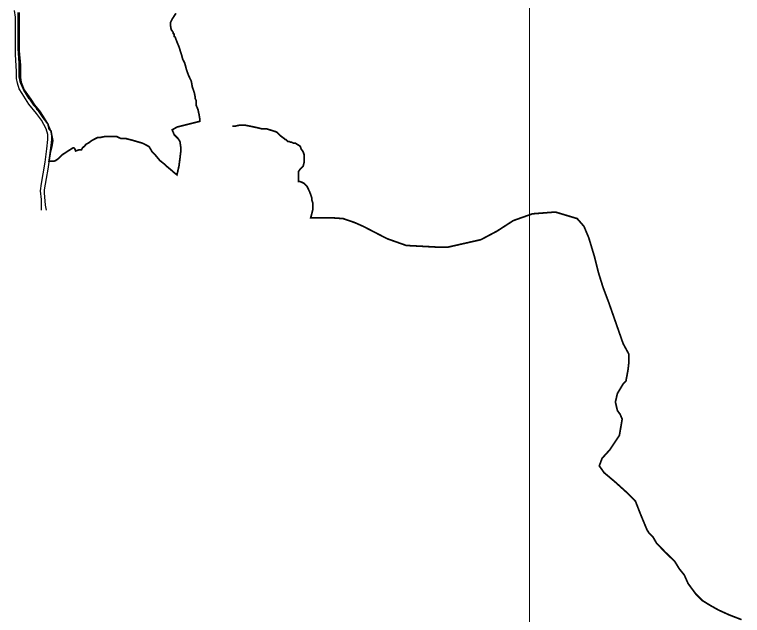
# Model space of a CAD drawing. Header units: millimetres. Extents: x -3588 to 75209, y -3737 to 38254.
# Drawn here: x 15893 to 16925, y 34418 to 35270 of the extents above; entities that cross this region are included whole.
import ezdxf

# ---------------------------------------------------------------- set-up
doc = ezdxf.new("R2010")
doc.units = ezdxf.units.MM
doc.layers.add('P', color=253, linetype='Continuous')

msp = doc.modelspace()

# ---------------------------------------------------------------- linework, layer by layer
at = {"layer": 'P'}
for points, const_width in [([(16623.308, 27097.434), (16623.308, 36423.662)], 1.2), ([(16121.96, 35271.922), (16116.599, 35263.745), (16114.054, 35258.367), (16114.054, 35255.551), (16115.191, 35248.781), (16118.007, 35244.828), (16118.007, 35243.42), (16119.431, 35241.996), (16119.431, 35240.587), (16119.431, 35239.179), (16120.84, 35238.043), (16123.368, 35231.273), (16126.201, 35224.503), (16130.154, 35212.085), (16131.562, 35206.707), (16134.379, 35201.346), (16136.924, 35191.76), (16139.756, 35183.854), (16143.693, 35175.66), (16145.117, 35167.482), (16147.934, 35159.288), (16149.07, 35153.927), (16149.07, 35151.11), (16150.479, 35148.566), (16150.479, 35141.796), (16153.295, 35135.011), (16154.704, 35128.241), (16155.84, 35121.472), (16155.84, 35118.639), (16123.368, 35110.461), (16116.599, 35106.508), (16119.431, 35099.723), (16124.793, 35094.361), (16127.609, 35090.136), (16128.746, 35082.23), (16128.746, 35075.445), (16127.609, 35065.859), (16126.201, 35055.12), (16123.368, 35042.701), (16118.007, 35046.942), (16116.599, 35048.351), (16108.421, 35055.12), (16105.876, 35057.665), (16100.515, 35061.906), (16099.107, 35063.026), (16092.321, 35071.22), (16088.096, 35075.445), (16084.143, 35082.23), (16082.719, 35083.351), (16077.358, 35086.183), (16074.541, 35087.592), (16060.986, 35091.545), (16050.263, 35094.361), (16043.494, 35094.361), (16038.133, 35096.906), (16033.892, 35096.906), (16024.577, 35096.906), (16020.336, 35096.906), (16014.975, 35095.77), (16011.022, 35095.77), (16002.844, 35091.545), (15997.483, 35087.592), (15994.651, 35086.183), (15992.106, 35083.351), (15989.289, 35080.822), (15987.881, 35077.989), (15985.336, 35077.989), (15983.928, 35077.989), (15979.687, 35076.581), (15978.567, 35079.398), (15977.158, 35080.822), (15975.734, 35080.822), (15968.965, 35076.581), (15960.771, 35071.22), (15955.409, 35065.859), (15951.457, 35063.026), (15948.64, 35061.906), (15941.87, 35061.906), (15943.279, 35071.22), (15944.687, 35082.23), (15945.823, 35091.545), (15945.823, 35098.314), (15944.687, 35105.084), (15941.87, 35107.916), (15940.446, 35114.686), (15932.268, 35125.408), (15926.907, 35133.602), (15924.362, 35136.419), (15924.362, 35137.555), (15920.121, 35141.796), (15914.76, 35149.974), (15913.352, 35151.11), (15906.582, 35162.121), (15901.221, 35174.252), (15899.797, 35181.021), (15899.797, 35198.529), (15898.388, 35218.854), (15898.388, 35229.865), (15898.388, 35241.996), (15898.388, 35252.734), (15898.388, 35273.059)], 2.417), ([(16116.599, 35048.351), (16108.421, 35055.12), (16105.876, 35057.665), (16100.515, 35061.906), (16099.107, 35063.026), (16092.321, 35071.22), (16088.096, 35075.445), (16084.143, 35082.23), (16082.719, 35083.351), (16077.358, 35086.183), (16074.541, 35087.592), (16060.986, 35091.545), (16050.263, 35094.361), (16043.494, 35094.361), (16038.133, 35096.906), (16033.892, 35096.906), (16024.577, 35096.906), (16020.336, 35096.906), (16014.975, 35095.77), (16011.022, 35095.77), (16002.844, 35091.545), (15997.483, 35087.592), (15994.651, 35086.183), (15992.106, 35083.351), (15989.289, 35080.822), (15987.881, 35077.989), (15985.336, 35077.989), (15983.928, 35077.989), (15979.687, 35076.581), (15978.567, 35079.398), (15977.158, 35080.822), (15975.734, 35080.822), (15968.965, 35076.581), (15960.771, 35071.22), (15955.409, 35065.859), (15951.457, 35063.026), (15948.64, 35061.906), (15941.87, 35061.906), (15943.279, 35071.22), (15944.687, 35082.23), (15945.823, 35091.545), (15945.823, 35098.314), (15944.687, 35105.084), (15941.87, 35107.916), (15940.446, 35114.686), (15932.268, 35125.408), (15926.907, 35133.602), (15924.362, 35136.419), (15924.362, 35137.555), (15920.121, 35141.796), (15914.76, 35149.974), (15913.352, 35151.11), (15906.582, 35162.121), (15901.221, 35174.252), (15899.797, 35181.021), (15899.797, 35198.529), (15898.388, 35218.854), (15898.388, 35229.865), (15898.388, 35241.996), (15898.388, 35252.734), (15898.388, 35273.059)], 1.2), ([(16121.96, 35271.922), (16116.599, 35263.745), (16114.054, 35258.367), (16114.054, 35255.551), (16115.191, 35248.781), (16118.007, 35244.828), (16118.007, 35243.42), (16119.431, 35241.996), (16119.431, 35240.587), (16119.431, 35239.179), (16120.84, 35238.043), (16123.368, 35231.273), (16126.201, 35224.503), (16130.154, 35212.085), (16131.562, 35206.707), (16134.379, 35201.346), (16136.924, 35191.76), (16139.756, 35183.854), (16143.693, 35175.66), (16145.117, 35167.482), (16147.934, 35159.288), (16149.07, 35153.927), (16149.07, 35151.11), (16150.479, 35148.566), (16150.479, 35141.796), (16153.295, 35135.011), (16154.704, 35128.241), (16155.84, 35121.472), (16155.84, 35118.639), (16123.368, 35110.461), (16116.599, 35106.508), (16119.431, 35099.723), (16124.793, 35094.361), (16127.609, 35090.136), (16128.746, 35082.23), (16128.746, 35075.445), (16127.609, 35065.859), (16126.201, 35055.12), (16123.368, 35042.701), (16118.007, 35046.942), (16116.599, 35048.351)], 1.2), ([(16202.139, 35111.869), (16206.092, 35111.869), (16212.861, 35113.278), (16219.631, 35113.278), (16226.416, 35111.869), (16233.186, 35110.461), (16238.547, 35109.325), (16243.908, 35107.916), (16250.694, 35107.916), (16264.233, 35103.675), (16265.641, 35102.555), (16269.882, 35098.314), (16275.244, 35094.361), (16276.652, 35092.953), (16277.788, 35092.953), (16280.605, 35090.136), (16282.029, 35090.136), (16284.558, 35089), (16285.966, 35089), (16288.799, 35087.592), (16291.343, 35087.592), (16298.113, 35083.351), (16299.521, 35079.398), (16302.354, 35075.445), (16303.762, 35071.22), (16303.762, 35064.434), (16303.762, 35060.497), (16302.354, 35055.12), (16298.113, 35050.895), (16295.568, 35046.942), (16295.568, 35038.748), (16295.568, 35033.387), (16296.977, 35033.387), (16300.93, 35031.979), (16303.762, 35030.57), (16304.883, 35029.162), (16307.715, 35026.618), (16309.123, 35023.785), (16311.668, 35018.424), (16313.076, 35014.471), (16314.485, 35010.246), (16314.485, 35007.701), (16315.893, 35003.46), (16315.893, 34995.282), (16315.893, 34992.738), (16313.076, 34981.727), (16343.003, 34981.727), (16359.087, 34980.607), (16375.459, 34974.958), (16387.59, 34969.596), (16421.47, 34952.088), (16448.564, 34942.486), (16495.999, 34939.957), (16507.009, 34939.957), (16554.428, 34950.68), (16577.298, 34962.811), (16600.439, 34977.774), (16627.549, 34987.376), (16660.005, 34989.921), (16691.052, 34980.607), (16700.654, 34969.596), (16707.424, 34953.497), (16715.618, 34926.402), (16720.979, 34904.669), (16727.749, 34882.936), (16735.943, 34861.187), (16756.267, 34803.046), (16764.445, 34788.082), (16764.445, 34777.36), (16763.037, 34765.213), (16760.22, 34750.249), (16756.267, 34746.024), (16748.073, 34732.469), (16745.257, 34720.339), (16748.073, 34708.192), (16752.026, 34702.83), (16754.859, 34696.061), (16750.906, 34672.904), (16737.351, 34652.579), (16726.34, 34640.448), (16722.387, 34629.726), (16729.173, 34620.123), (16745.257, 34606.568), (16760.22, 34593.029), (16773.759, 34579.474), (16780.545, 34561.966), (16787.314, 34545.594), (16790.147, 34538.824), (16792.676, 34534.871), (16798.325, 34529.222), (16803.686, 34519.908), (16814.409, 34508.897), (16821.194, 34502.128), (16829.372, 34494.222), (16836.158, 34483.212), (16842.927, 34475.018), (16848.289, 34462.887), (16859.299, 34447.923), (16868.613, 34438.609), (16879.624, 34431.84), (16891.771, 34425.054), (16906.718, 34418.284), (16924.226, 34411.515)], 2.417)]:
    msp.add_lwpolyline(points, dxfattribs=dict(at, const_width=const_width))
for points in [[(15931.132, 34992.738), (15931.132, 35007.701), (15929.723, 35019.848), (15931.132, 35030.57), (15933.676, 35044.11), (15936.509, 35060.497), (15939.038, 35079.398), (15940.446, 35092.953), (15940.446, 35099.723), (15937.917, 35107.916), (15931.132, 35120.047), (15924.362, 35129.649), (15913.352, 35143.205), (15904.038, 35157.88), (15899.797, 35164.65), (15897.268, 35172.844), (15895.86, 35179.613), (15895.86, 35189.215), (15894.435, 35213.493), (15894.435, 35236.634), (15894.435, 35266.273), (15893.027, 35275.875)], [(15899.797, 35273.059), (15899.797, 35252.734), (15899.797, 35241.996), (15899.797, 35229.865), (15899.797, 35218.854), (15901.221, 35198.529), (15901.221, 35181.021), (15902.629, 35174.252), (15906.582, 35163.529), (15916.184, 35149.974), (15921.546, 35141.796), (15928.315, 35133.602), (15933.676, 35125.408), (15940.446, 35114.686), (15943.279, 35107.916), (15944.687, 35105.084), (15945.823, 35098.314), (15947.232, 35091.545), (15945.823, 35082.23), (15943.279, 35071.22), (15940.446, 35050.895), (15937.917, 35037.34), (15935.085, 35021.256), (15935.085, 35017.015), (15936.509, 34999.523), (15937.917, 34992.738)]]:
    msp.add_lwpolyline(points, dxfattribs=at)

doc.saveas('drawing.dxf')
